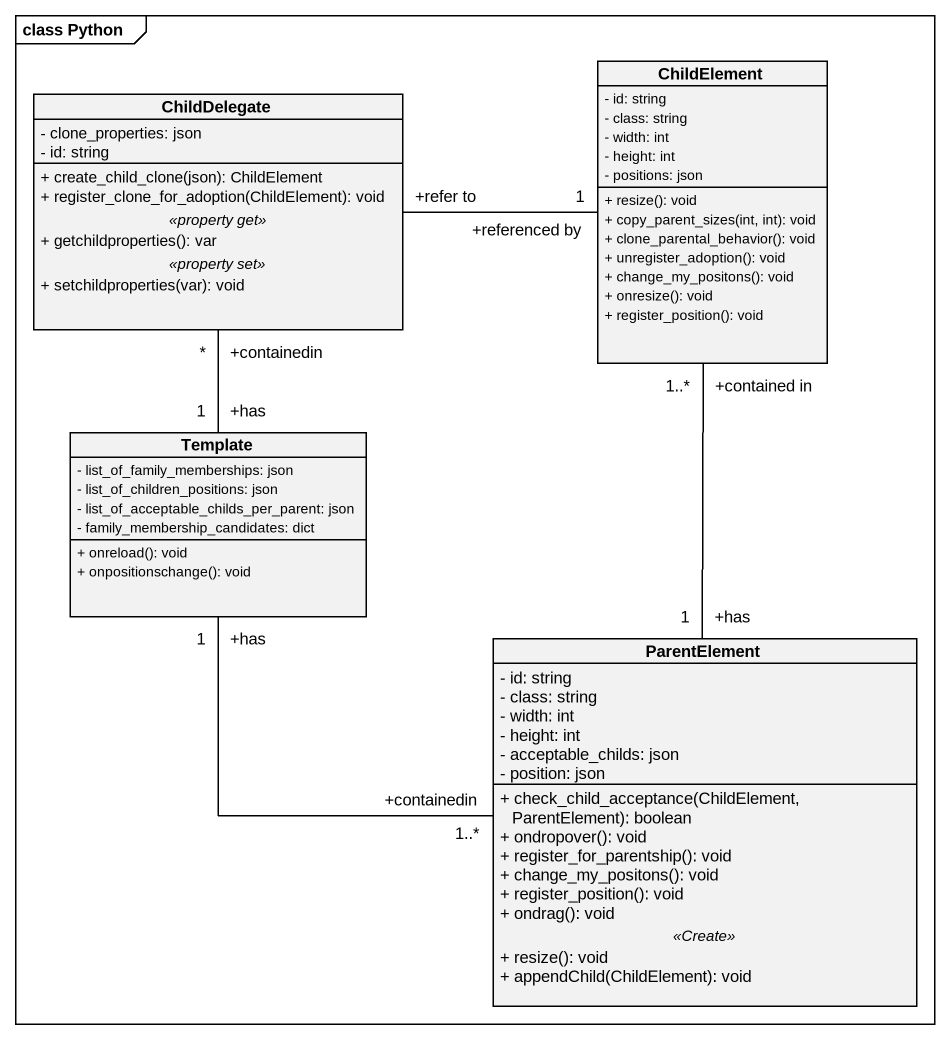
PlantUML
@startuml
mainframe class Python
hide circle
hide empty members
skinparam classAttributeIconSize 0
class ChildElement {
  - id: string
  - class: string
  - width: int
  - height: int
  - positions: json
  + resize(): void
  + copy_parent_sizes(int, int): void
  + clone_parental_behavior(): void
  + unregister_adoption(): void
  + change_my_positons(): void
  + onresize(): void
  + register_position(): void
}
class ChildDelegate {
  - clone_properties: json
  - id: string
  --
  + create_child_clone(json): ChildElement
  + register_clone_for_adoption(ChildElement): void
  .. <<property get>> ..
  + getchildproperties(): var
  .. <<property set>> ..
  + setchildproperties(var): void
}
class Template {
  - list_of_family_memberships: json
  - list_of_children_positions: json
  - list_of_acceptable_childs_per_parent: json
  - family_membership_candidates: dict
  + onreload(): void
  + onpositionschange(): void
}
class ParentElement {
  - id: string
  - class: string
  - width: int
  - height: int
  - acceptable_childs: json
  - position: json
  --
  + check_child_acceptance(ChildElement, ParentElement): boolean
  + ondropover(): void
  + register_for_parentship(): void
  + change_my_positons(): void
  + register_position(): void
  + ondrag(): void
  .. <<Create>> ..
  + resize(): void
  + appendChild(ChildElement): void
}
ChildDelegate "+refer to" -right- "+referenced by\n1" ChildElement
Template "+has\n1" -up- "+containedin\n*" ChildDelegate
Template "+has\n1" -- "+containedin\n1..*" ParentElement
ParentElement "+has\n1" -up- "+contained in\n1..*" ChildElement
@enduml
